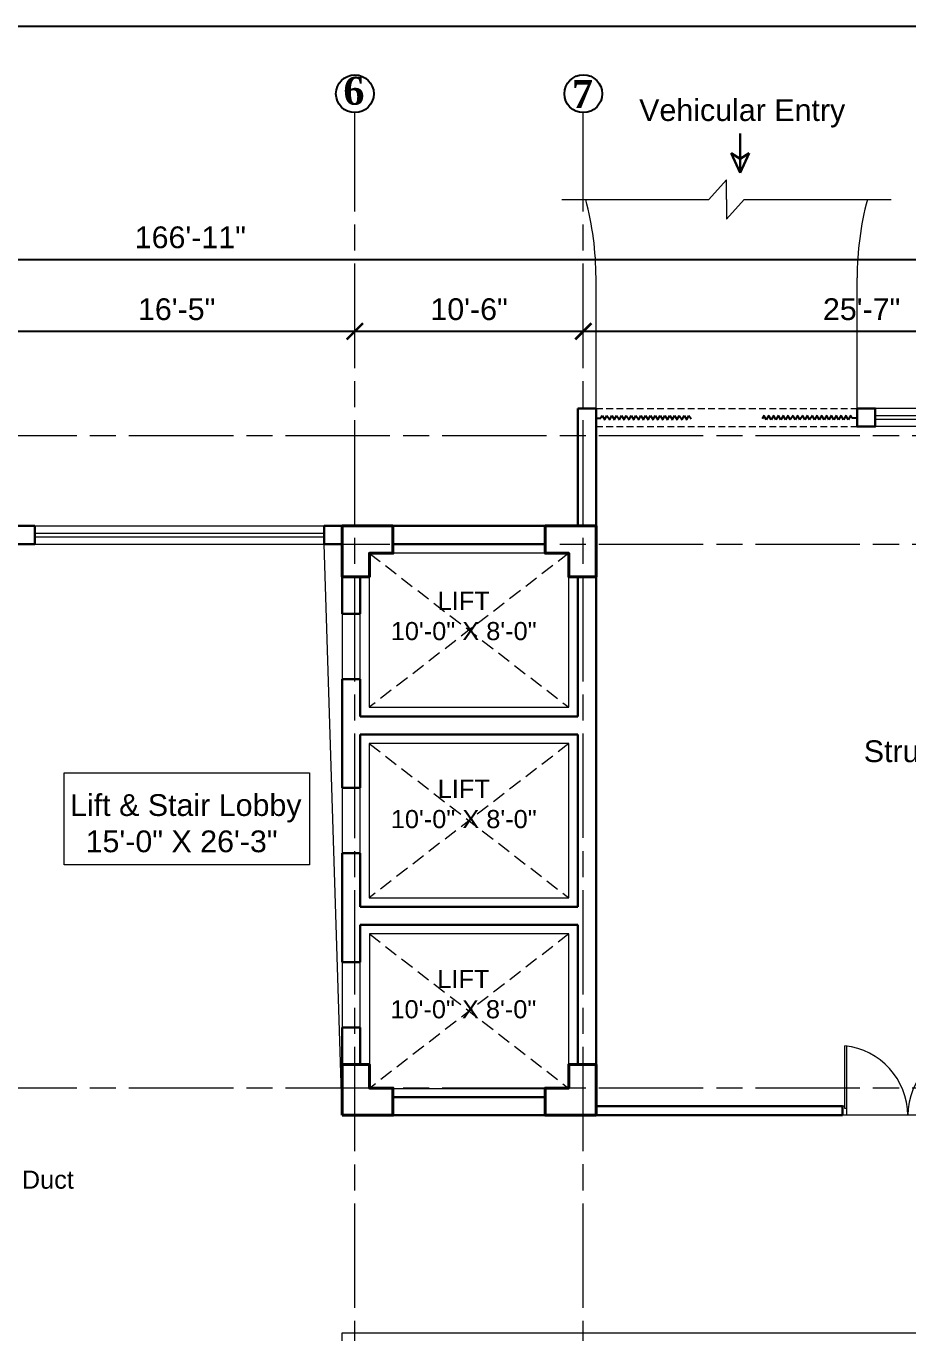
# Model space of a CAD drawing. Header units: inches. Extents: x -12 to 20935469, y -1604 to 24729220.
# Drawn here: x 20824965 to 20825451, y 24724026 to 24724746 of the extents above; entities that cross this region are included whole.
import ezdxf
from ezdxf import colors
from ezdxf.entities.mleader import LeaderData, LeaderLine
from ezdxf.math import Vec2, Vec3

# ---------------------------------------------------------------- set-up
doc = ezdxf.new("R2010")
doc.units = ezdxf.units.IN
doc.header["$LTSCALE"] = 0.03
doc.header["$MEASUREMENT"] = 0
doc.header["$PDMODE"] = 32
doc.header["$PDSIZE"] = 15
doc.linetypes.add('ACAD_ISO08W100', pattern=[36, 24, -3, 6, -3])
doc.linetypes.add('DASHED2', pattern=[0.375, 0.25, -0.125])
for name, color, linetype, lineweight in [('column', 1, 'Continuous', 40), ('Dim Line', 252, 'Continuous', 13), ('Door', 7, 'Continuous', 18), ('Dot', 253, 'Continuous', 0), ('Gas', 21, 'Continuous', 5), ('Grid Line', 252, 'Continuous', 18), ('Hatch', 253, 'Continuous', 15), ('Main Wall', 7, 'Continuous', 30), ('wind.', 150, 'Continuous', 20)]:
    doc.layers.add(name, color=color, linetype=linetype, lineweight=lineweight)
doc.layers.add('TEXT', color=7, linetype='Continuous')
doc.styles.add('2', font='swisscl.ttf')
doc.styles.add('RomanS', font='arial.ttf', dxfattribs={"height": 12})
doc.styles.get("Standard").update_dxf_attribs({"font": 'timesbd.ttf'})
doc.dimstyles.new('Aec_Arch_I', dxfattribs={"dimscale": 96, "dimtxt": 12, "dimasz": 0.09375, "dimexe": 0.125, "dimexo": 0.125, "dimgap": 0.0625, "dimtad": 1, "dimdec": 0, "dimzin": 3, "dimdsep": 46, "dimlunit": 4, "dimtxsty": 'RomanS', "dimblk1": 'ARCHTICK', "dimblk2": 'ARCHTICK', "dimsah": 1, "dimcen": 0.09375, "dimdle": 0.125, "dimadec": 0, "dimazin": 0, "dimtfac": 0.75, "dimtdec": 0, "dimtmove": 2, "dimatfit": 3, "dimldrblk": 'ARCHTICK', "dimfxl": 1, "dimfrac": 1, "dimtolj": 1, "dimtzin": 0, "dimarcsym": 0})

# ---------------------------------------------------------------- blocks, each defined once
blk = doc.blocks.new('_ArchTick')
at = {"color": 0, "linetype": 'ByBlock', "lineweight": 35, "const_width": 0.15}
blk.add_lwpolyline([(-0.5, -0.5), (0.5, 0.5)], dxfattribs=at)
blk = doc.blocks.new('*D21')
at = {"layer": 'Defpoints', "color": 0, "transparency": 16777216}
for p in [(20831844.25, 24724578.17), (20832040.78, 24724578.17), (20832040.78, 24724578.17)]:
    blk.add_point(p, dxfattribs=at)
at = {"layer": 'Dim Line', "color": 0, "lineweight": -2, "transparency": 16777216}
for p, q in [((20831832.25, 24724578.17), (20832052.78, 24724578.17)), ((20831844.25, 24724566.17), (20831844.25, 24724566.17)), ((20832040.78, 24724566.17), (20832040.78, 24724566.17))]:
    blk.add_line(p, q, dxfattribs=at)
at = {"layer": 'Dim Line', "color": 0, "lineweight": -2, "transparency": 16777216, "xscale": 9, "yscale": 9, "zscale": 9, "rotation": 180}
blk.add_blockref('_ArchTick', (20831844.25, 24724578.17), dxfattribs=at)
at = {"layer": 'Dim Line', "color": 0, "lineweight": -2, "transparency": 16777216, "xscale": 9, "yscale": 9, "zscale": 9}
blk.add_blockref('_ArchTick', (20832040.78, 24724578.17), dxfattribs=at)
at = {"layer": 'Dim Line', "color": 0, "transparency": 16777216, "insert": (20831942.51, 24724590.29), "char_height": 12, "attachment_point": 5, "style": 'RomanS'}
blk.add_mtext('\\A1;16\'-5"', dxfattribs=at)
blk = doc.blocks.new('*D22')
at = {"layer": 'Defpoints', "color": 0, "transparency": 16777216}
for p in [(20832040.78, 24724578.17), (20832166.78, 24724578.17), (20832166.78, 24724578.17)]:
    blk.add_point(p, dxfattribs=at)
at = {"layer": 'Dim Line', "color": 0, "lineweight": -2, "transparency": 16777216}
for p, q in [((20832028.78, 24724578.17), (20832178.78, 24724578.17)), ((20832040.78, 24724566.17), (20832040.78, 24724566.17)), ((20832166.78, 24724566.17), (20832166.78, 24724566.17))]:
    blk.add_line(p, q, dxfattribs=at)
at = {"layer": 'Dim Line', "color": 0, "lineweight": -2, "transparency": 16777216, "xscale": 9, "yscale": 9, "zscale": 9, "rotation": 180}
blk.add_blockref('_ArchTick', (20832040.78, 24724578.17), dxfattribs=at)
at = {"layer": 'Dim Line', "color": 0, "lineweight": -2, "transparency": 16777216, "xscale": 9, "yscale": 9, "zscale": 9}
blk.add_blockref('_ArchTick', (20832166.78, 24724578.17), dxfattribs=at)
at = {"layer": 'Dim Line', "color": 0, "transparency": 16777216, "insert": (20832103.78, 24724590.29), "char_height": 12, "attachment_point": 5, "style": 'RomanS'}
blk.add_mtext('\\A1;10\'-6"', dxfattribs=at)
blk = doc.blocks.new('*D23')
at = {"layer": 'Defpoints', "color": 0, "transparency": 16777216}
for p in [(20832166.78, 24724578.17), (20832473.78, 24724578.17), (20832473.78, 24724578.17)]:
    blk.add_point(p, dxfattribs=at)
at = {"layer": 'Dim Line', "color": 0, "lineweight": -2, "transparency": 16777216}
for p, q in [((20832154.78, 24724578.17), (20832485.78, 24724578.17)), ((20832166.78, 24724566.17), (20832166.78, 24724566.17)), ((20832473.78, 24724566.17), (20832473.78, 24724566.17))]:
    blk.add_line(p, q, dxfattribs=at)
at = {"layer": 'Dim Line', "color": 0, "lineweight": -2, "transparency": 16777216, "xscale": 9, "yscale": 9, "zscale": 9, "rotation": 180}
blk.add_blockref('_ArchTick', (20832166.78, 24724578.17), dxfattribs=at)
at = {"layer": 'Dim Line', "color": 0, "lineweight": -2, "transparency": 16777216, "xscale": 9, "yscale": 9, "zscale": 9}
blk.add_blockref('_ArchTick', (20832473.78, 24724578.17), dxfattribs=at)
at = {"layer": 'Dim Line', "color": 0, "transparency": 16777216, "insert": (20832320.28, 24724590.29), "char_height": 12, "attachment_point": 5, "style": 'RomanS'}
blk.add_mtext('\\A1;25\'-7"', dxfattribs=at)
blk = doc.blocks.new('*D13')
at = {"layer": 'Defpoints', "color": 0, "transparency": 16777216}
for p in [(20832951.75, 24724617.81), (20830948.31, 24724610.75), (20832951.75, 24724610.75)]:
    blk.add_point(p, dxfattribs=at)
at = {"layer": 'Dim Line', "color": 0, "lineweight": -2, "transparency": 16777216}
for p, q in [((20830948.31, 24724622.75), (20830948.31, 24724629.81)), ((20832951.75, 24724622.75), (20832951.75, 24724629.81)), ((20830936.31, 24724617.81), (20832963.75, 24724617.81))]:
    blk.add_line(p, q, dxfattribs=at)
at = {"layer": 'Dim Line', "color": 0, "lineweight": -2, "transparency": 16777216, "xscale": 9, "yscale": 9, "zscale": 9, "rotation": 180}
blk.add_blockref('_ArchTick', (20830948.31, 24724617.81), dxfattribs=at)
at = {"layer": 'Dim Line', "color": 0, "lineweight": -2, "transparency": 16777216, "xscale": 9, "yscale": 9, "zscale": 9}
blk.add_blockref('_ArchTick', (20832951.75, 24724617.81), dxfattribs=at)
at = {"layer": 'Dim Line', "color": 0, "transparency": 16777216, "insert": (20831950.03, 24724629.94), "char_height": 12, "attachment_point": 5, "style": 'RomanS'}
blk.add_mtext('\\A1;166\'-11"', dxfattribs=at)
blk = doc.blocks.new('fff')
at = {"layer": 'Grid Line', "color": 252, "linetype": 'ACAD_ISO08W100', "lineweight": 9, "ltscale": 80, "true_color": 0x939598}
for p, q in [((20832040.78, 24723521.1), (20832040.78, 24724698.78)), ((20832166.78, 24723521.11), (20832166.78, 24724698.79)), ((20833096.95, 24724520.61), (20830726.15, 24724520.61)), ((20833096.95, 24724460.62), (20830726.15, 24724460.62)), ((20833096.95, 24724160.75), (20830726.15, 24724160.75))]:
    blk.add_line(p, q, dxfattribs=at)
at = {"layer": 'Dim Line'}
for base, p1, p2, picture, middle in [((20832951.75, 24724617.81), (20830948.31, 24724610.75), (20832951.75, 24724610.75), '*D13', (20831950.03, 24724629.94)), ((20832040.78, 24724578.17), (20831844.25, 24724578.17), (20832040.78, 24724578.17), '*D21', (20831942.51, 24724590.29)), ((20832166.78, 24724578.17), (20832040.78, 24724578.17), (20832166.78, 24724578.17), '*D22', (20832103.78, 24724590.29)), ((20832473.78, 24724578.17), (20832166.78, 24724578.17), (20832473.78, 24724578.17), '*D23', (20832320.28, 24724590.29))]:
    dim = blk.add_linear_dim(base=base, p1=p1, p2=p2, dimstyle='Aec_Arch_I', dxfattribs=at)
    dim.commit()
    dim.dimension.update_dxf_attribs({"geometry": picture, "text_midpoint": middle})

msp = doc.modelspace()

# ---------------------------------------------------------------- linework, layer by layer
at = {"color": 11, "lineweight": 5, "true_color": 0xf27172}
msp.add_line((20825279.37, 24724535.62), (20825279.37, 24724607.62), dxfattribs=at)
at = {"ltscale": 0.5}
for p, q in [((20825282.11, 24724530.33), (20825282.77, 24724531.77)), ((20825282.77, 24724531.77), (20825284.29, 24724529.26)), ((20825284.29, 24724529.26), (20825285.43, 24724531.77)), ((20825285.43, 24724531.77), (20825286.95, 24724529.26)), ((20825286.95, 24724529.26), (20825288.09, 24724531.77)), ((20825288.09, 24724531.77), (20825289.61, 24724529.26)), ((20825289.61, 24724529.26), (20825290.75, 24724531.77)), ((20825290.75, 24724531.77), (20825292.27, 24724529.26)), ((20825292.27, 24724529.26), (20825293.41, 24724531.77)), ((20825293.41, 24724531.77), (20825294.93, 24724529.26)), ((20825294.93, 24724529.26), (20825296.07, 24724531.77)), ((20825296.07, 24724531.77), (20825297.58, 24724529.26)), ((20825297.58, 24724529.26), (20825298.73, 24724531.77)), ((20825298.73, 24724531.77), (20825300.24, 24724529.26)), ((20825300.24, 24724529.26), (20825301.39, 24724531.77)), ((20825301.39, 24724531.77), (20825302.9, 24724529.26)), ((20825302.9, 24724529.26), (20825304.05, 24724531.77)), ((20825304.05, 24724531.77), (20825305.56, 24724529.26)), ((20825305.56, 24724529.26), (20825306.71, 24724531.77)), ((20825306.71, 24724531.77), (20825308.22, 24724529.26)), ((20825308.22, 24724529.26), (20825309.37, 24724531.77)), ((20825309.37, 24724531.77), (20825310.88, 24724529.26)), ((20825310.88, 24724529.26), (20825312.02, 24724531.77)), ((20825312.02, 24724531.77), (20825313.54, 24724529.26)), ((20825313.54, 24724529.26), (20825314.68, 24724531.77)), ((20825314.68, 24724531.77), (20825316.2, 24724529.26)), ((20825316.2, 24724529.26), (20825317.34, 24724531.77)), ((20825317.34, 24724531.77), (20825318.86, 24724529.26)), ((20825318.86, 24724529.26), (20825320, 24724531.77)), ((20825320, 24724531.77), (20825321.52, 24724529.26)), ((20825321.52, 24724529.26), (20825322.66, 24724531.77)), ((20825322.66, 24724531.77), (20825324.18, 24724529.26)), ((20825324.18, 24724529.26), (20825325.32, 24724531.77)), ((20825325.32, 24724531.77), (20825326.84, 24724529.26)), ((20825326.84, 24724529.26), (20825327.98, 24724531.77)), ((20825327.98, 24724531.77), (20825329.5, 24724529.26)), ((20825329.5, 24724529.26), (20825330.64, 24724531.77)), ((20825330.64, 24724531.77), (20825331.77, 24724529.9)), ((20825372.1, 24724531.77), (20825370.97, 24724529.9)), ((20825373.24, 24724529.26), (20825372.1, 24724531.77)), ((20825374.76, 24724531.77), (20825373.24, 24724529.26)), ((20825375.9, 24724529.26), (20825374.76, 24724531.77)), ((20825377.42, 24724531.77), (20825375.9, 24724529.26)), ((20825378.56, 24724529.26), (20825377.42, 24724531.77)), ((20825380.07, 24724531.77), (20825378.56, 24724529.26)), ((20825381.22, 24724529.26), (20825380.07, 24724531.77)), ((20825382.73, 24724531.77), (20825381.22, 24724529.26)), ((20825383.88, 24724529.26), (20825382.73, 24724531.77)), ((20825385.39, 24724531.77), (20825383.88, 24724529.26)), ((20825386.54, 24724529.26), (20825385.39, 24724531.77)), ((20825388.05, 24724531.77), (20825386.54, 24724529.26)), ((20825389.2, 24724529.26), (20825388.05, 24724531.77)), ((20825390.71, 24724531.77), (20825389.2, 24724529.26)), ((20825391.86, 24724529.26), (20825390.71, 24724531.77)), ((20825393.37, 24724531.77), (20825391.86, 24724529.26)), ((20825394.51, 24724529.26), (20825393.37, 24724531.77)), ((20825396.03, 24724531.77), (20825394.51, 24724529.26)), ((20825397.17, 24724529.26), (20825396.03, 24724531.77)), ((20825398.69, 24724531.77), (20825397.17, 24724529.26)), ((20825399.83, 24724529.26), (20825398.69, 24724531.77)), ((20825401.35, 24724531.77), (20825399.83, 24724529.26)), ((20825402.49, 24724529.26), (20825401.35, 24724531.77)), ((20825404.01, 24724531.77), (20825402.49, 24724529.26)), ((20825405.15, 24724529.26), (20825404.01, 24724531.77)), ((20825406.67, 24724531.77), (20825405.15, 24724529.26)), ((20825407.81, 24724529.26), (20825406.67, 24724531.77)), ((20825409.33, 24724531.77), (20825407.81, 24724529.26)), ((20825410.47, 24724529.26), (20825409.33, 24724531.77)), ((20825411.99, 24724531.77), (20825410.47, 24724529.26)), ((20825413.13, 24724529.26), (20825411.99, 24724531.77)), ((20825414.65, 24724531.77), (20825413.13, 24724529.26)), ((20825415.79, 24724529.26), (20825414.65, 24724531.77)), ((20825417.31, 24724531.77), (20825415.79, 24724529.26)), ((20825418.45, 24724529.26), (20825417.31, 24724531.77)), ((20825419.97, 24724531.77), (20825418.45, 24724529.26)), ((20825420.62, 24724530.33), (20825419.97, 24724531.77)), ((20825279.37, 24724530.33), (20825282.11, 24724530.33)), ((20825423.37, 24724530.33), (20825420.62, 24724530.33))]:
    msp.add_line(p, q, dxfattribs=at)
at = {"layer": 'column', "lineweight": 40, "ltscale": 20}
for points in [[(20825139.37, 24724470.79), (20825167.37, 24724470.79), (20825167.37, 24724455.79), (20825154.37, 24724455.79), (20825154.37, 24724442.79), (20825139.37, 24724442.79), (20825139.37, 24724470.79)], [(20825279.37, 24724470.79), (20825251.37, 24724470.79), (20825251.37, 24724455.79), (20825264.37, 24724455.79), (20825264.37, 24724442.79), (20825279.37, 24724442.79), (20825279.37, 24724470.79)], [(20825139.37, 24724145.75), (20825167.37, 24724145.75), (20825167.37, 24724160.75), (20825154.37, 24724160.75), (20825154.37, 24724173.75), (20825139.37, 24724173.75), (20825139.37, 24724145.75)], [(20825279.37, 24724145.75), (20825251.37, 24724145.75), (20825251.37, 24724160.75), (20825264.37, 24724160.75), (20825264.37, 24724173.75), (20825279.37, 24724173.75), (20825279.37, 24724145.75)]]:
    msp.add_lwpolyline(points, dxfattribs=at)
at = {"layer": 'Defpoints'}
msp.add_lwpolyline([(20823799.37, 24724746.49), (20826238.23, 24724746.49), (20826238.23, 24723287.97), (20823799.37, 24723287.97)], close=True, dxfattribs=at)
at = {"layer": 'Door'}
for p, q in [((20825416.57, 24724149.55), (20825416.57, 24724184.15)), ((20825417.77, 24724145.75), (20825417.77, 24724184.12)), ((20825416.57, 24724150.75), (20825415.37, 24724150.75)), ((20825417.77, 24724149.55), (20825416.57, 24724149.55)), ((20825417.77, 24724145.75), (20825415.37, 24724145.75))]:
    msp.add_line(p, q, dxfattribs=at)
for centre, start, end in [((20825412.34, 24724145.34), 0.58936, 83.77699), ((20825490.4, 24724145.34), 96.22047, 179.4081)]:
    msp.add_arc(centre, 39.03, start, end, dxfattribs=at)
at = {"layer": 'Dot', "color": 0, "linetype": 'DASHED2', "lineweight": 20, "ltscale": 500}
for p, q in [((20825279.37, 24724535.62), (20825423.37, 24724535.62)), ((20825279.37, 24724525.62), (20825423.37, 24724525.62))]:
    msp.add_line(p, q, dxfattribs=at)
at = {"layer": 'Dot', "linetype": 'DASHED2', "lineweight": 0, "ltscale": 1000}
for points in [[(20825154.31, 24724455.79), (20825264.37, 24724370.79), (20825264.37, 24724455.79), (20825154.31, 24724370.79)], [(20825154.31, 24724350.79), (20825264.37, 24724265.79), (20825264.37, 24724350.79), (20825154.31, 24724265.79)], [(20825154.37, 24724245.79), (20825264.43, 24724160.62), (20825264.43, 24724245.79), (20825154.37, 24724160.62)]]:
    msp.add_lwpolyline(points, dxfattribs=at)
at = {"layer": 'Gas', "color": 0, "lineweight": 5}
for points in [[(20825154.31, 24724370.79), (20825264.37, 24724370.79), (20825264.37, 24724455.79), (20825154.31, 24724455.79)], [(20825154.31, 24724265.79), (20825264.37, 24724265.79), (20825264.37, 24724350.79), (20825154.31, 24724350.79)]]:
    msp.add_lwpolyline(points, close=True, dxfattribs=at)
msp.add_lwpolyline([(20825154.37, 24724212.27), (20825154.37, 24724160.62), (20825264.43, 24724160.62), (20825264.43, 24724245.79), (20825154.37, 24724245.79), (20825154.37, 24724212.27)], dxfattribs=at)
at = {"layer": 'Gas', "color": 0, "lineweight": 35}
msp.add_lwpolyline([(20825139.37, 24724145.77), (20825139.37, 24724145.77)], dxfattribs=at)
at = {"layer": 'Hatch'}
for p, q in [((20825341.54, 24724650.87), (20825351.35, 24724661.69)), ((20825351.35, 24724650.87), (20825351.35, 24724661.69)), ((20825260.51, 24724650.87), (20825341.54, 24724650.87)), ((20825351.35, 24724650.87), (20825351.35, 24724640.05)), ((20825361.17, 24724650.87), (20825351.35, 24724640.05)), ((20825361.17, 24724650.87), (20825442.19, 24724650.87)), ((20825279.37, 24724535.62), (20825279.37, 24724607.62)), ((20825423.37, 24724535.62), (20825423.37, 24724607.62))]:
    msp.add_line(p, q, dxfattribs=at)
at = {"layer": 'Hatch', "lineweight": 5}
msp.add_lwpolyline([(20825889.37, 24724145.75), (20825139.37, 24724145.77), (20825129.37, 24724460.79), (20824959.84, 24724460.62), (20824959.84, 24724145.75), (20824048.9, 24724145.75), (20824048.9, 24724025.75), (20824781.87, 24724025.75), (20824781.87, 24723905.75), (20824871.12, 24723905.75), (20824871.62, 24723905.75), (20824871.62, 24723932.75, -0.379803), (20824900.62, 24723900.75, -0.379803), (20824929.62, 24723932.75, 0.786317), (20824932.62, 24723932.62, -0.370965), (20824960.62, 24723900.75, -0.379803), (20824989.62, 24723932.75), (20824991.62, 24723932.75, -0.443301), (20825020.62, 24723900.75, -0.379803), (20825049.62, 24723932.75), (20825049.62, 24723905.75), (20825139.37, 24723905.75), (20825139.37, 24724025.75), (20826062.34, 24724025.75)], format="xyb", dxfattribs=at)
at = {"layer": 'Hatch', "lineweight": 0}
msp.add_lwpolyline([(20824986.05, 24724334.64), (20825121.3, 24724334.64), (20825121.3, 24724283.98), (20824986.05, 24724283.98)], close=True, dxfattribs=at)
at = {"layer": 'Hatch'}
for centre, start, end in [((20825111.37, 24724607.62), 0, 14.91905), ((20825591.37, 24724607.62), 165.08095, 180)]:
    msp.add_arc(centre, 168, start, end, dxfattribs=at)
at = {"layer": 'Main Wall', "lineweight": 30}
for p, q in [((20825358.93, 24724687.19), (20825358.93, 24724665.62)), ((20825358.93, 24724665.62), (20825354, 24724676.41)), ((20825354, 24724676.41), (20825358.93, 24724673.36)), ((20825358.93, 24724665.62), (20825363.86, 24724676.41)), ((20825358.93, 24724673.36), (20825363.86, 24724676.41)), ((20825269.37, 24724470.79), (20825269.37, 24724535.62)), ((20825269.37, 24724535.62), (20825279.37, 24724535.62)), ((20825279.37, 24724173.75), (20825279.37, 24724535.62)), ((20825423.37, 24724535.62), (20825423.37, 24724525.62)), ((20825167.37, 24724470.79), (20825269.37, 24724470.79)), ((20825167.37, 24724460.79), (20825251.37, 24724460.79)), ((20825139.37, 24724422.29), (20825149.37, 24724422.29)), ((20825139.37, 24724386.29), (20825149.37, 24724386.29)), ((20825149.37, 24724365.79), (20825269.37, 24724365.79)), ((20825149.37, 24724355.79), (20825269.37, 24724355.79)), ((20825139.37, 24724326.29), (20825149.37, 24724326.29)), ((20825149.37, 24724290.29), (20825139.37, 24724290.29)), ((20825149.37, 24724260.79), (20825269.37, 24724260.79)), ((20825149.37, 24724250.79), (20825269.37, 24724250.79)), ((20825149.37, 24724230.27), (20825139.37, 24724230.27)), ((20825149.37, 24724194.27), (20825139.37, 24724194.27)), ((20825389.37, 24724150.75), (20825279.37, 24724150.75)), ((20825279.37, 24724150.75), (20825415.37, 24724150.75)), ((20825415.37, 24724150.75), (20825415.37, 24724145.75)), ((20825167.37, 24724145.75), (20825251.37, 24724145.75)), ((20825279.37, 24724145.75), (20825415.37, 24724145.75))]:
    msp.add_line(p, q, dxfattribs=at)
msp.add_lwpolyline([(20825423.37, 24724535.62), (20825433.37, 24724535.62), (20825433.37, 24724525.62), (20825423.37, 24724525.62)], close=True, dxfattribs=at)
for points in [[(20824959.84, 24724470.79), (20824969.84, 24724470.79), (20824969.84, 24724460.79), (20824959.84, 24724460.79)], [(20825139.37, 24724470.79), (20825129.37, 24724470.79), (20825129.37, 24724460.79), (20825139.37, 24724460.79)], [(20825139.37, 24724442.79), (20825139.37, 24724422.29)], [(20825149.37, 24724442.79), (20825149.37, 24724422.29)], [(20825269.37, 24724365.79), (20825269.37, 24724442.79)], [(20825139.37, 24724386.29), (20825139.37, 24724326.29)], [(20825149.37, 24724386.29), (20825149.37, 24724365.79)], [(20825149.37, 24724355.79), (20825149.37, 24724326.29)], [(20825269.37, 24724260.79), (20825269.37, 24724355.79)], [(20825139.37, 24724290.29), (20825139.37, 24724230.27)], [(20825149.37, 24724290.29), (20825149.37, 24724260.79)], [(20825149.37, 24724250.79), (20825149.37, 24724230.27)], [(20825269.37, 24724173.75), (20825269.37, 24724250.79)], [(20825139.37, 24724194.27), (20825139.37, 24724173.75), (20825139.37, 24724173.75)], [(20825149.37, 24724194.27), (20825149.37, 24724173.75)], [(20825167.37, 24724155.75), (20825251.37, 24724155.75)]]:
    msp.add_lwpolyline(points, dxfattribs=at)
at = {"layer": 'Main Wall', "lineweight": 13}
for points in [[(20825139.37, 24724386.29), (20825149.37, 24724386.29), (20825149.37, 24724422.29), (20825139.37, 24724422.29)], [(20825139.37, 24724290.29), (20825149.37, 24724290.29), (20825149.37, 24724326.29), (20825139.37, 24724326.29)], [(20825139.37, 24724194.27), (20825149.37, 24724194.27), (20825149.37, 24724230.27), (20825139.37, 24724230.27)]]:
    msp.add_lwpolyline(points, close=True, dxfattribs=at)
at = {"layer": 'TEXT'}
for centre in [(20825146.37, 24724709.2), (20825272.37, 24724709.21)]:
    msp.add_circle(centre, 10.42, dxfattribs=at)
at = {"layer": 'wind.', "lineweight": 5}
for p, q in [((20825554.37, 24724535.62), (20825433.37, 24724535.62)), ((20825554.37, 24724525.62), (20825433.37, 24724525.62)), ((20824969.84, 24724470.79), (20825129.37, 24724470.79)), ((20824969.84, 24724466.79), (20825129.37, 24724466.79)), ((20824969.84, 24724464.79), (20825129.37, 24724464.79)), ((20824969.84, 24724460.79), (20825139.37, 24724460.79))]:
    msp.add_line(p, q, dxfattribs=at)
at = {"layer": 'wind.'}
for p, q in [((20825433.37, 24724531.68), (20825554.37, 24724531.71)), ((20825433.37, 24724529.68), (20825554.37, 24724529.71))]:
    msp.add_line(p, q, dxfattribs=at)

# ---------------------------------------------------------------- block references
msp.add_blockref('fff', (-6894.41, 0))

# ---------------------------------------------------------------- texts
at = {"layer": 'TEXT', "char_height": 15.435, "attachment_point": 8, "rotation": 0}
for s, insert, width in [('\\A1;6', (20825145.85, 24724702.9), 227.4581), ('\\A1;7', (20825271.86, 24724701.35), 12.1583)]:
    msp.add_mtext(s, dxfattribs=dict(at, insert=insert, width=width))
at = {"layer": 'TEXT', "color": 30, "lineweight": 5, "ltscale": 20, "attachment_point": 2, "style": '2'}
for s, width, insert, char_height in [('\\pxsm1;{\\fArial|b0|i0|c0|p34;\\C0;Vehicular Entry }', 235.5919, (20825360.01, 24724706.18), 12), ('\\pxsm1;{\\fArial|b0|i0|c0|p34;\\C0;LIFT\\P10\'-0" X 8\'-0" }', 235.5919, (20825206.4, 24724434.5), 10), ('\\pxsm1;{\\fArial|b0|i0|c0|p34;\\C0;Structural Engineering\\P Lab\\P40\'-5" x 31\'-3" }', 235.5919, (20825509.98, 24724352.56), 12), ('\\pxsm1;{\\fArial|b0|i0|c0|p34;\\C0;LIFT\\P10\'-0" X 8\'-0" }', 235.5919, (20825206.43, 24724330.81), 10), ('\\pxsm1,qc;{\\fArial|b0|i0|c0|p34;\\C0; Lift & Stair Lobby\\P15\'-0" X 26\'-3" }', 146.3875, (20825050.81, 24724322.86), 12), ('\\pxsm1;{\\fArial|b0|i0|c0|p34;\\C0;LIFT\\P10\'-0" X 8\'-0" }', 235.5919, (20825206.22, 24724225.92), 10)]:
    msp.add_mtext_dynamic_manual_height_columns(s, width=width, gutter_width=0.75, heights=[0], dxfattribs=dict(at, insert=insert, char_height=char_height))

# ---------------------------------------------------------------- leaders
at = {"layer": 'TEXT', "color": 30, "lineweight": 5, "ltscale": 20}
ml = msp.add_multileader_mtext('Standard', dxfattribs=at)
ml.set_content('{\\fArial|b0|i0|c0|p34;Electric Duct}', color=30)
ml.set_leader_properties()
ml.build(insert=Vec2(0, 0))
ml.multileader.update_dxf_attribs({"text_right_attachment_type": 6, "dogleg_length": 0.36, "arrow_head_size": 10})
ctx = ml.context
ctx.base_point, ctx.char_height, ctx.arrow_head_size, ctx.landing_gap_size, ctx.plane_origin = Vec3(20824820.6, 24724110.19), 10, 10, 0.09, Vec3(20824798.11, 24724158.04)
ctx.right_attachment = 6
notes = []
notes.append((ctx, [(0, (1, 1, 0), (20824798.11, 24724110.19), (1, 0), 22.49, [(0, [(20824798.11, 24724158.04)], 0, [])])]))
ctx.mtext.insert, ctx.mtext.width, ctx.mtext.defined_height, ctx.mtext.flow_direction = Vec3(20824820.69, 24724115.27), 232.7041, 29.78, 5
ml = msp.add_multileader_mtext('Standard', dxfattribs=at)
ml.set_content('{\\fArial|b0|i0|c0|p34;\\C256;Fire Duct}', color=30)
ml.set_leader_properties()
ml.build(insert=Vec2(0, 0))
ml.multileader.update_dxf_attribs({"text_right_attachment_type": 6, "dogleg_length": 0.36, "arrow_head_size": 10})
ctx = ml.context
ctx.base_point, ctx.char_height, ctx.arrow_head_size, ctx.landing_gap_size, ctx.plane_origin = Vec3(20824934.64, 24724110.19), 10, 10, 0.09, Vec3(20824912.15, 24724158.04)
ctx.right_attachment = 6
notes.append((ctx, [(0, (1, 1, 0), (20824912.15, 24724110.19), (1, 0), 22.49, [(0, [(20824912.15, 24724158.04)], 0, [])])]))
ctx.mtext.insert, ctx.mtext.width, ctx.mtext.defined_height, ctx.mtext.flow_direction = Vec3(20824934.73, 24724115.27), 232.7041, 29.78, 5
for ctx, leaders in notes:
    for number, flags, end, landing, length, lines in leaders:
        leader = LeaderData()
        leader.index, (leader.has_last_leader_line, leader.has_dogleg_vector, leader.attachment_direction) = number, flags
        leader.last_leader_point, leader.dogleg_vector, leader.dogleg_length = Vec3(end), Vec3(landing), length
        for number, points, colour, breaks in lines:
            line = LeaderLine()
            line.index, line.vertices, line.color, line.breaks = number, Vec3.list(points), colors.encode_raw_color(colour), breaks
            leader.lines.append(line)
        ctx.leaders.append(leader)

doc.saveas('drawing.dxf')
